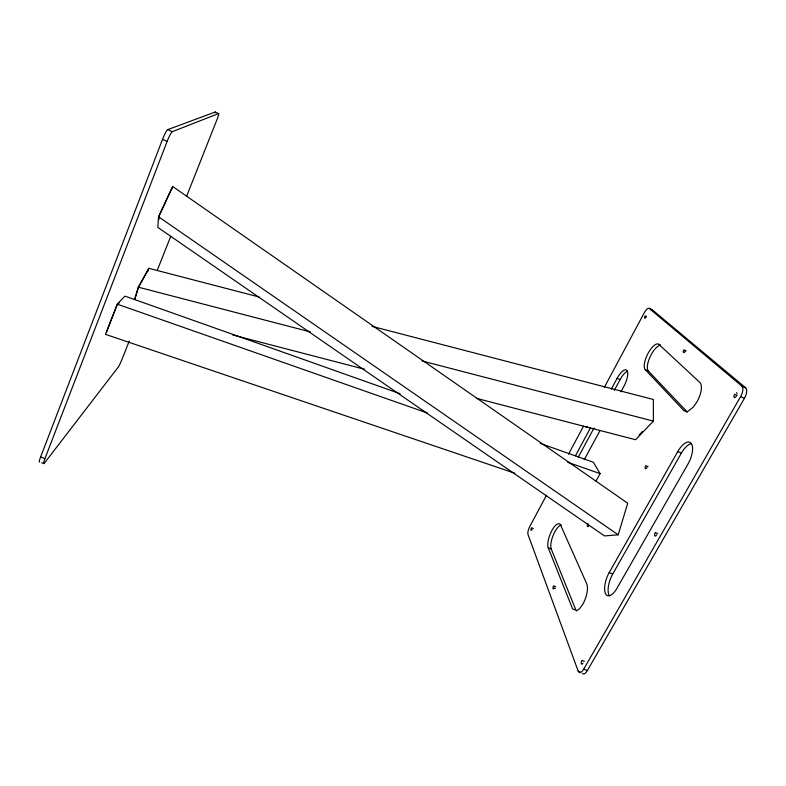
<?xml version="1.0" encoding="UTF-8"?>
<svg xmlns="http://www.w3.org/2000/svg" width="786" height="786" viewBox="0 0 786 786"><rect width="100%" height="100%" fill="white"/><g stroke="black" fill="none" stroke-linecap="round" stroke-linejoin="round"><path stroke-width="1.18" d="M158.536 216.779L157.839 227.419L604.503 535.924L618.199 534.814L627.719 503.237L172.586 186.42L158.536 216.779L618.199 534.814M158.969 219.402L159.204 215.796L171.839 188.502M172.37 188.699L172.586 186.42M134.504 299.643L138.307 287.175L148.77 268.301L259.184 297.01M135.025 298.709L138.503 287.312M147.719 271.691L148.77 268.301M39.713 461.913A9.068 1.1 -65.5 0 1 40.607 457L162.506 139.407A9.776 1.326 -67.9 0 1 167.703 129.641L215.226 112.025L218.606 113.557A7.31 0.707 -67.9 0 1 216.838 119.944L186.587 196.323M129.228 341.114L121.997 359.359A6.789 0.629 -66.5 0 1 118.195 367.16L44.537 462.974A9.059 1.061 -65.6 0 1 44.91 458.68L167.113 141.47A9.766 1.287 -67.9 0 1 172.281 131.684L218.606 113.557M400.202 393.747L124.984 296.135L117.212 304.143L105.471 334.345L514.83 473.231M106.464 332.39L117.016 305.243L119.354 302.836M157.229 270.433L170.778 236.232M546.555 495.18L529.803 526.473A6.376 2.103 -68.7 0 0 527.995 534.529L578.182 671.126L579.98 671.824M568.514 454.19L583.536 426.14M604.346 387.302L644.215 312.867A6.848 2.358 -63.6 0 1 649.265 308.426L652.213 309.772L745.678 387.822A8.941 4.117 -63.1 0 1 744.44 398.325L587.329 670.605A8.351 3.468 -72.2 0 1 582.357 673.514M575.47 455.762L590.502 427.8M611.331 389.09L617.118 378.331A13.676 4.844 -65.1 0 1 626.923 370.471A13.676 4.844 -65.1 0 1 623.858 386.466L620.95 391.85M578.368 457L594.01 427.987M614.279 390.377L620.066 379.628A13.667 4.883 -65 0 1 627.65 371.238M584.244 459.692L599.973 430.62M596.102 480.953L600.111 473.634L593.322 462.237L540.12 443.373M139.093 286.251L147.915 270.325M609.199 572.581L677.787 451.547A16.83 7.388 -65.8 0 1 691.13 443.324A16.83 7.388 -65.8 0 1 688.055 463.937L617 588.233A16.31 6.848 -69.8 0 1 605.525 593.715A16.31 6.848 -69.8 0 1 609.199 572.581L612.707 574.016A16.3 6.897 -69.8 0 0 609.396 595.719M612.707 574.016L681.374 453.1A16.82 7.447 -65.7 0 1 691.483 443.668M578.182 671.126A8.351 3.439 -72.2 0 0 583.693 669.181L740.608 396.606A8.941 4.087 -63.1 0 0 741.866 386.113L649.265 308.426M639.028 435.08L642.388 431.553M371.975 326.337L653.353 399.504L653.392 421.119L635.619 439.738L476.375 398.325M687.927 411.304L693.223 407.217L697.035 401.764A16.329 6.868 -64.1 0 0 699.825 382.448L658.953 344.425A14.443 5.335 -64.1 0 0 648.185 353.13A14.443 5.335 -64.1 0 0 645.237 369.617L683.967 410.675L687.465 412.228L648.352 370.992L645.237 369.617M576.374 610.958L579.616 608.669L582.888 604.1A15.455 6.092 -70.2 0 0 586.72 583.762L560.595 525.077A13.657 4.824 -68.8 0 0 551.91 530.501A13.657 4.824 -68.8 0 0 548.225 547.793L572.601 608.895L575.971 610.241L551.232 549.021A13.647 4.873 -68.8 0 1 553.295 535.06A13.647 4.873 -68.8 0 1 561.302 524.94M138.307 287.175L310.401 331.928M421.964 360.941L653.392 421.119M232.754 334.974L364.665 369.282M117.212 304.143L427.564 413.072M567.688 462.247L600.111 473.634M41.648 462.836L42.709 463.249M583.693 669.181L587.329 670.605M40.607 457L44.91 458.68M584.342 661.34L581.945 660.407A2.505 1.032 -72.1 0 0 581.335 663.748A2.505 1.032 -72.1 0 0 582.986 663.138M555.692 586.68L553.59 585.825A2.171 0.796 -70 0 0 553.01 588.645A2.171 0.796 -70 0 0 554.385 587.928L555.447 588.35M548.225 547.793L551.232 549.021M533.38 528.526L531.503 527.75A1.916 0.639 -68.7 0 0 530.963 530.177A1.916 0.639 -68.7 0 0 532.132 529.41M657.735 533.576L655.278 532.544A2.554 1.13 -68.2 0 0 654.767 535.797A2.554 1.13 -68.2 0 0 656.703 534.785M648.057 466.629L645.778 465.646A2.358 0.973 -66.5 0 0 645.296 468.544A2.358 0.973 -66.5 0 0 647.055 467.424M677.787 451.547L681.374 453.1M617.118 378.331L620.066 379.628M740.608 396.606L744.44 398.325M737.121 395.397L734.596 394.267A2.672 1.218 -63.2 0 0 734.212 397.392A2.672 1.218 -63.2 0 0 736.472 395.908M162.506 139.407L167.113 141.47M741.866 386.113L745.678 387.822M167.703 129.641L172.281 131.684M686.119 350.841L683.908 349.849A2.329 0.914 -63.4 0 0 683.496 352.492A2.329 0.914 -63.4 0 0 685.323 351.087M658.953 344.425L660.515 345.123M646.121 316.316L645.139 315.874A2.053 0.707 -63.6 0 0 644.717 318.153A2.053 0.707 -63.6 0 0 646.239 316.837M736.61 392.646L737.15 393.796M215.226 112.025A7.32 0.737 -67.9 0 1 215.335 112.762M587.447 426.346A1.965 0.678 -66.3 0 1 586.385 427.496A1.965 0.678 -66.3 0 1 586.051 426.592M588.861 525.559A2.191 0.835 -68.4 0 1 587.378 526.453A2.191 0.835 -68.4 0 1 587.908 523.673M650.847 309.792A6.838 2.378 -63.5 0 1 652.213 309.772M648.352 370.992A14.433 5.374 -64.1 0 1 650.071 356.893A14.433 5.374 -64.1 0 1 660.142 345.309"/></g></svg>
